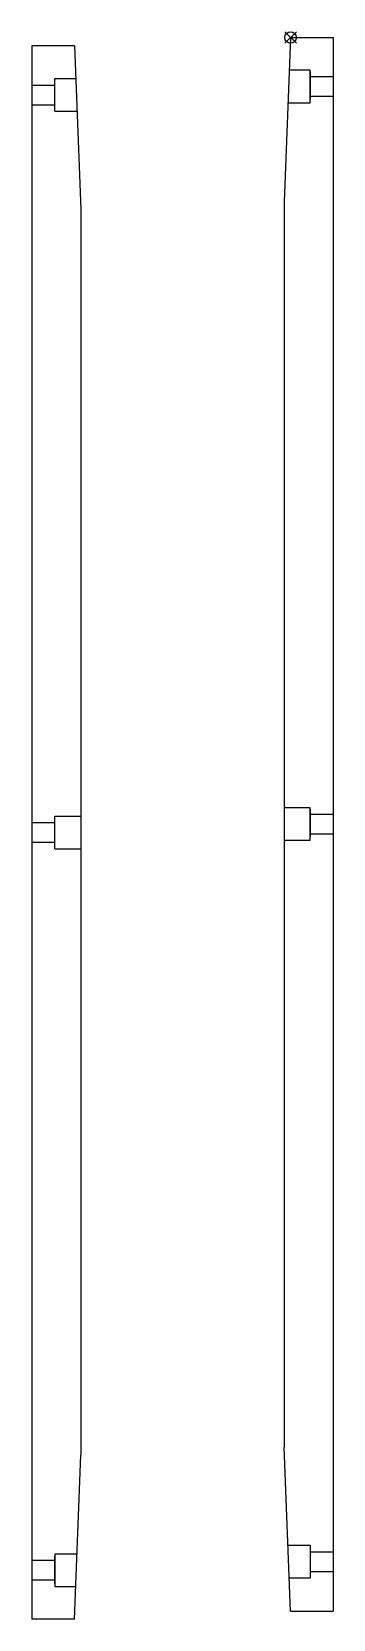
# Model space of a CAD drawing. Extents: x 209 to 301, y 175 to 659.
import ezdxf

# ---------------------------------------------------------------- set-up
doc = ezdxf.new("R2010")
doc.units = 0
doc.header["$MEASUREMENT"] = 0
doc.layers.get('0').update_dxf_attribs({"linetype": 'CONTINUOUS'})
doc.layers.add('$PARTREF_BOM', color=7, linetype='CONTINUOUS')
doc.styles.get("Standard").update_dxf_attribs({"font": 'txt.shx', "bigfont": 'chineset.shx'})

# ---------------------------------------------------------------- blocks, each defined once
blk = doc.blocks.new('PARTREF')
at = {"layer": '$PARTREF_BOM', "color": 2}
for p, q in [((-1.75, -1.75), (1.75, 1.75)), ((-1.75, 1.75), (1.75, -1.75))]:
    blk.add_line(p, q, dxfattribs=at)
blk.add_circle((0, 0), 1.75, dxfattribs=at)
at = {"layer": '$PARTREF_BOM', "color": 2, "flags": 1}
for tag, p in [('TAG5', (-16.09, -4.95)), ('TAG10', (-5.65, -5)), ('TAG15', (5.59, -4.74)), ('TAG4', (-16.09, -8.95)), ('TAG9', (-5.65, -9)), ('TAG14', (5.59, -8.74)), ('TAG3', (-16.09, -12.95)), ('TAG2', (-16.09, -16.95)), ('TAG8', (-5.65, -13)), ('TAG7', (-5.65, -17)), ('TAG13', (5.59, -12.74)), ('TAG12', (5.59, -16.74)), ('TAG1', (-16.09, -20.95)), ('TAG6', (-5.65, -21)), ('TAG11', (5.59, -20.74))]:
    blk.add_attdef(tag, p, '', height=2.5, dxfattribs=at)

msp = doc.modelspace()

# ---------------------------------------------------------------- linework, layer by layer
at = {"color": 7, "linetype": 'CONTINUOUS'}
for p, q in [((221.65, 654.74), (208.65, 654.74)), ((208.65, 654.74), (208.65, 174.74)), ((221.65, 654.74), (223.65, 604.74)), ((287.55, 657.24), (285.55, 607.24)), ((287.55, 657.24), (300.55, 657.24)), ((300.55, 657.24), (300.55, 177.24)), ((215.65, 644.74), (222.05, 644.74)), ((215.65, 634.74), (215.65, 644.74)), ((293.55, 647.24), (287.15, 647.24)), ((293.55, 637.24), (293.55, 647.24)), ((293.55, 646.81), (293.55, 638.31)), ((300.55, 645.24), (293.55, 645.24)), ((208.65, 642.74), (215.65, 642.74)), ((300.55, 639.24), (293.55, 639.24)), ((208.65, 636.74), (215.65, 636.74)), ((215.65, 634.74), (222.45, 634.74)), ((293.55, 637.24), (286.75, 637.24)), ((285.55, 607.24), (285.55, 227.24)), ((223.65, 604.74), (223.65, 224.74)), ((293.55, 422.24), (285.55, 422.24)), ((293.55, 412.24), (293.55, 422.24)), ((293.55, 421.81), (293.55, 413.31)), ((208.65, 417.74), (215.65, 417.74)), ((215.65, 409.74), (215.65, 419.74)), ((215.65, 419.74), (223.65, 419.74)), ((215.65, 410.49), (215.65, 418.99)), ((300.55, 420.24), (293.55, 420.24)), ((208.65, 411.74), (215.65, 411.74)), ((293.55, 412.24), (285.55, 412.24)), ((300.55, 414.24), (293.55, 414.24)), ((215.65, 409.74), (223.65, 409.74)), ((221.65, 174.74), (223.65, 224.74)), ((287.55, 177.24), (285.55, 227.24)), ((215.65, 194.74), (222.45, 194.74)), ((215.65, 194.74), (215.65, 184.74)), ((215.65, 185.49), (215.65, 193.99)), ((293.55, 197.24), (286.75, 197.24)), ((293.55, 197.24), (293.55, 187.24)), ((293.55, 196.49), (293.55, 187.99)), ((300.55, 195.24), (293.55, 195.24)), ((208.65, 192.74), (215.65, 192.74)), ((300.55, 189.24), (293.55, 189.24)), ((208.65, 186.74), (215.65, 186.74)), ((215.65, 184.74), (222.05, 184.74)), ((293.55, 187.24), (287.15, 187.24)), ((221.65, 174.74), (208.65, 174.74)), ((287.55, 177.24), (300.55, 177.24))]:
    msp.add_line(p, q, dxfattribs=at)

# ---------------------------------------------------------------- block references
at = {"color": 7}
msp.add_blockref('PARTREF', (287.55, 657.24), dxfattribs=at)

doc.saveas('drawing.dxf')
